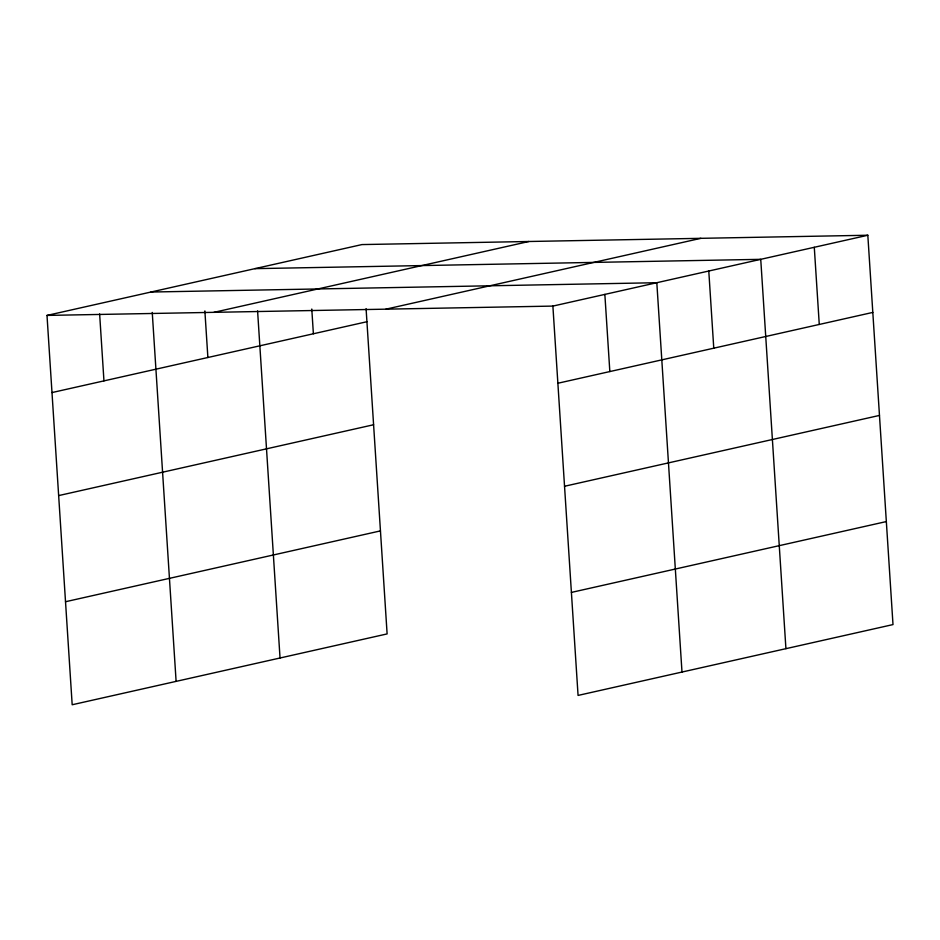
<?xml version="1.0" encoding="UTF-8"?>
<svg xmlns="http://www.w3.org/2000/svg" width="940" height="940" viewBox="0 0 940 940"><rect width="100%" height="100%" fill="white"/><g stroke="black" fill="none" stroke-linecap="round" stroke-linejoin="round"><path stroke-width="1.41" d="M366.083 308.626L387.115 633.913L72.18 704.753L47 315.417L361.935 244.576L867.82 235.247L893 624.583L578.065 695.424L552.885 306.088L867.82 235.247M213.944 312.339L528.879 241.498M385.94 309.166L700.876 238.325M51.994 392.568L366.929 321.727M557.878 383.25L872.814 312.409M58.656 495.591L373.591 424.751M564.54 486.262L879.476 415.421M65.518 601.729L380.453 530.889M571.403 592.412L886.338 521.571M254.858 268.652L760.742 259.334L785.922 648.67M150.929 292.034L656.813 282.717L681.993 672.053M47 315.417L552.885 306.088M814.287 247.291L819.269 324.453M708.784 271.026L713.766 348.176M604.855 294.396L609.837 371.559M311.786 309.025L313.384 333.771M257.584 310.87L280.038 658M204.873 310.917L207.881 357.505M152.245 312.421L176.109 681.371M99.628 313.913L103.952 380.876"/></g></svg>
